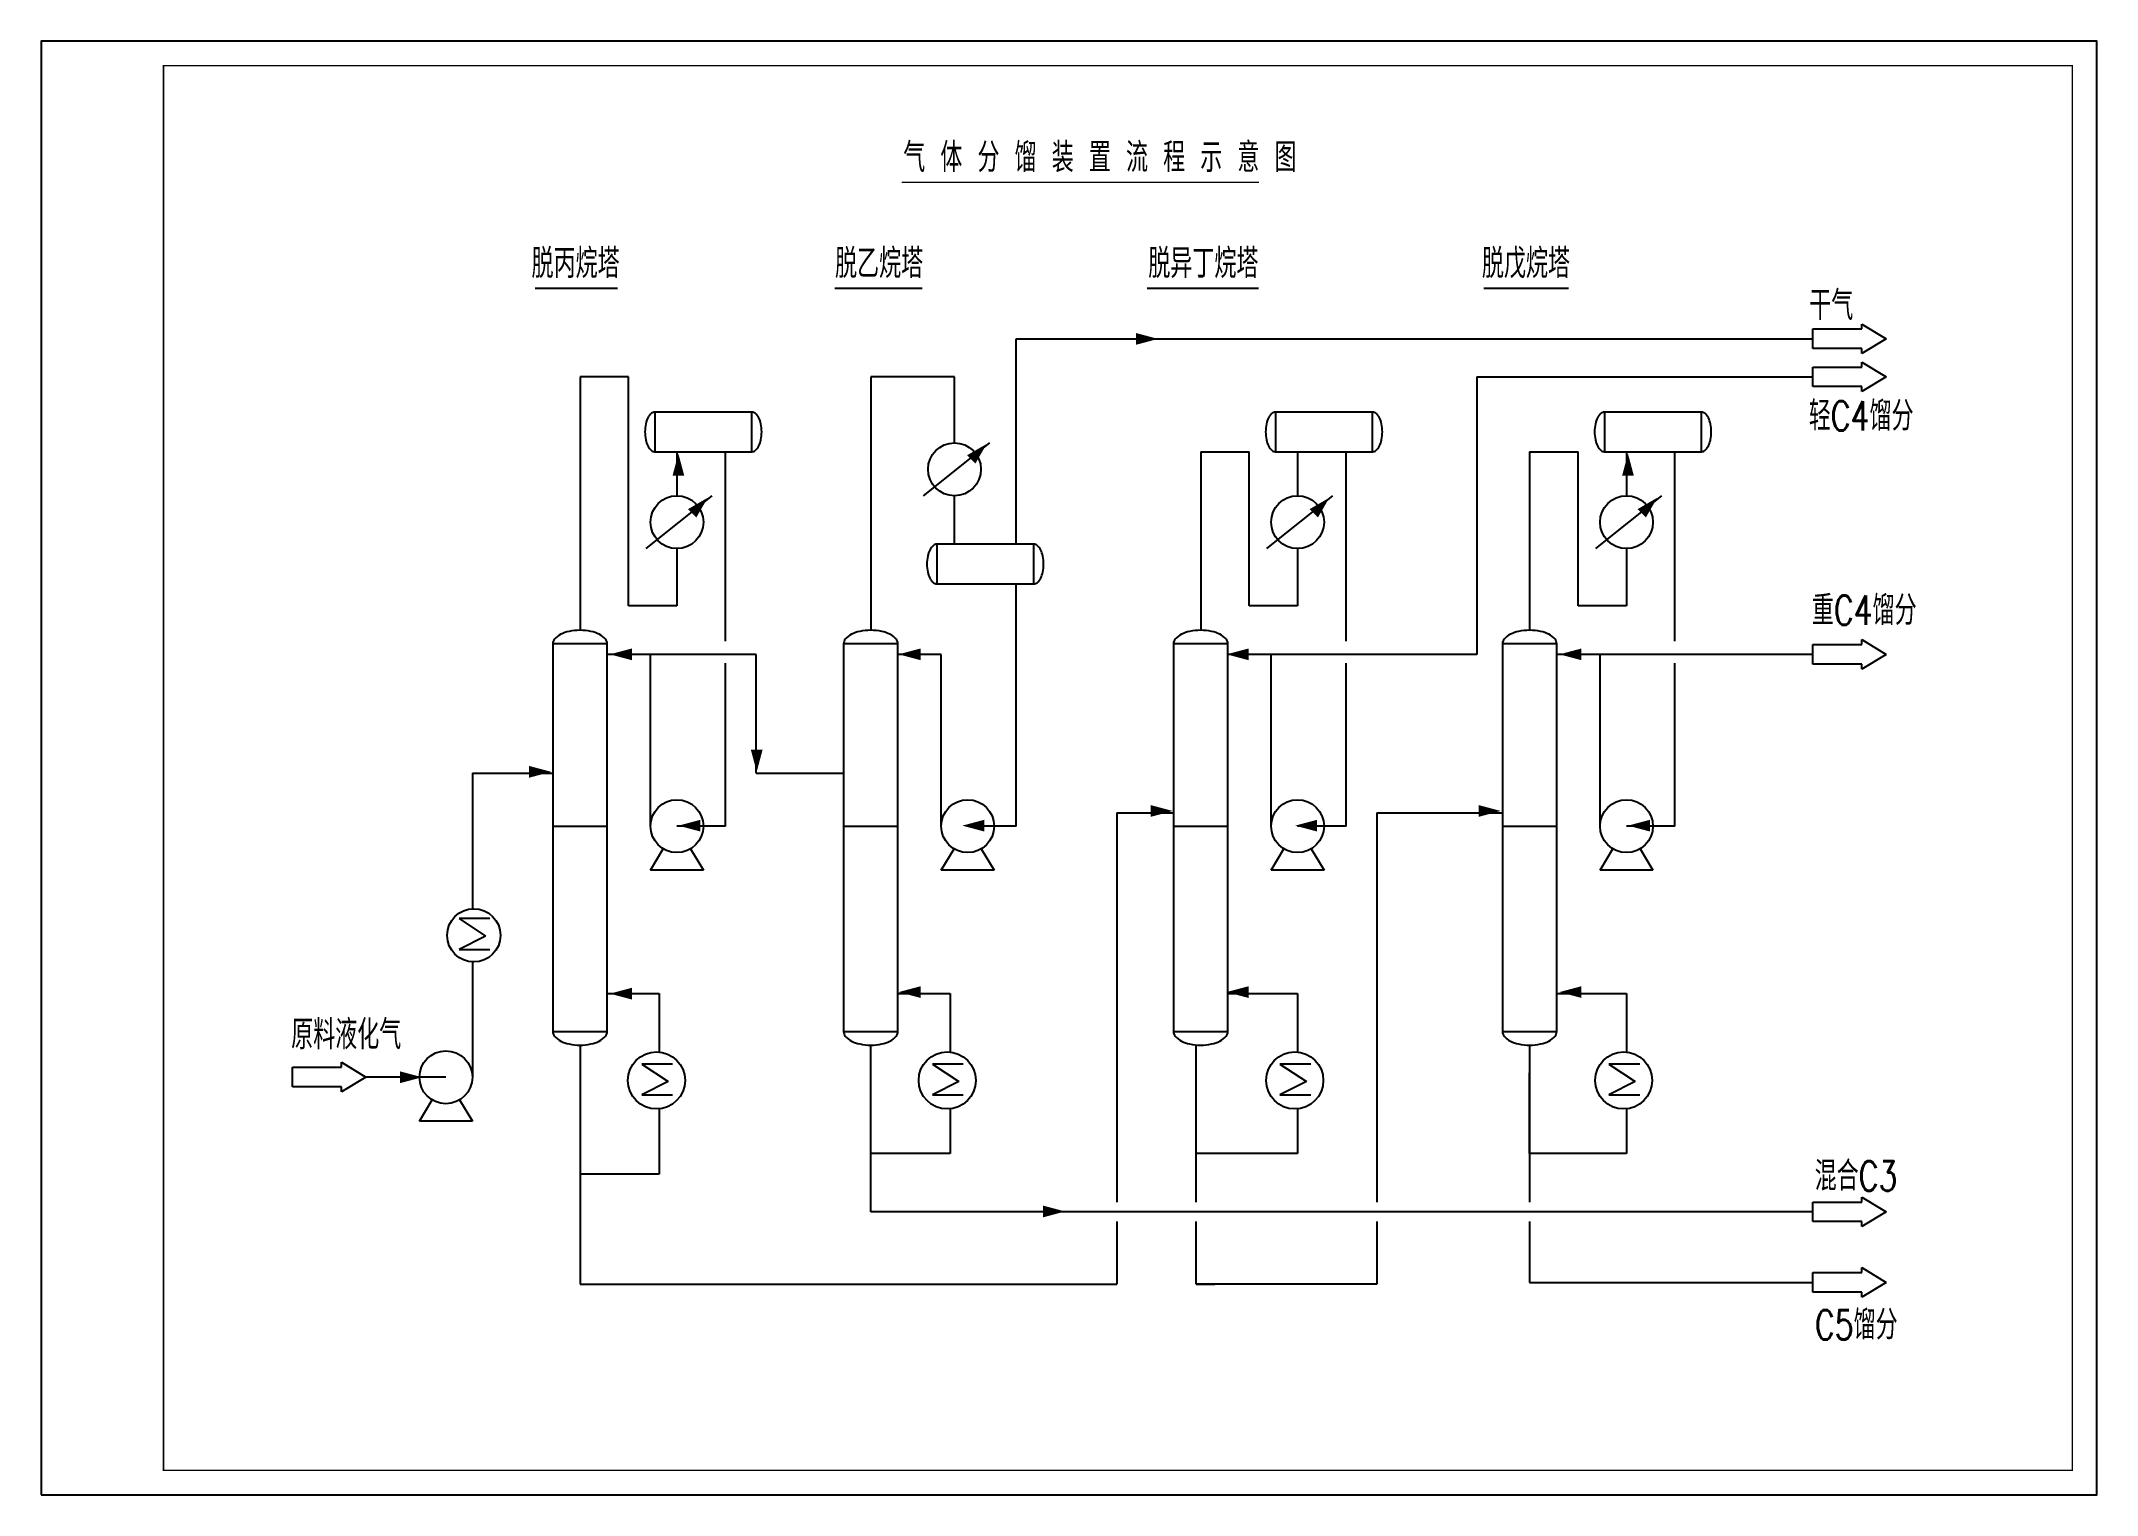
# Model space of a CAD drawing. Extents: x -29 to 391, y 0 to 297.
import ezdxf

# ---------------------------------------------------------------- set-up
doc = ezdxf.new("R2010")
doc.units = 0
doc.header["$LTSCALE"] = 10
doc.header["$MEASUREMENT"] = 0
doc.layers.get('0').update_dxf_attribs({"linetype": 'CONTINUOUS'})
doc.styles.get("Standard").update_dxf_attribs({"font": 'romans', "width": 0.75, "bigfont": 'hztxt'})

# ---------------------------------------------------------------- blocks, each defined once
blk = doc.blocks.new('FW01')
blk.add_lwpolyline([(-4.5, 0, 2.4, 0, 0), (0, 0, 0, 0, 0)], format="xyseb")
blk = doc.blocks.new('FH02')
at = {"linetype": 'Continuous'}
for p, q in [((0, -2), (0, 2)), ((0, 2), (10, 2)), ((10, 2), (10, 3)), ((10, 3), (15, 0)), ((15, 0), (10, -3)), ((10, -2), (0, -2)), ((10, -3), (10, -2))]:
    blk.add_line(p, q, dxfattribs=at)

msp = doc.modelspace()

# ---------------------------------------------------------------- linework, layer by layer
for p, q in [((71.97, 246.54), (88.75, 246.54)), ((133.13, 246.54), (150.99, 246.54)), ((196.99, 246.54), (219.72, 246.54)), ((265.73, 246.54), (283.04, 246.54)), ((170.2, 194.22), (170.2, 236.2)), ((170.2, 236.2), (332.96, 236.2)), ((91, 228.42), (81.1, 228.42)), ((81.1, 228.42), (81.1, 176.63)), ((91, 181.62), (91, 228.42)), ((157.6, 228.42), (140.5, 228.42)), ((140.5, 228.42), (140.5, 176.63)), ((157.6, 214.92), (157.6, 228.42)), ((264.3, 228.42), (264.3, 171.72)), ((264.3, 228.42), (332.96, 228.42)), ((116.2, 221.22), (96.4, 221.22)), ((96.4, 221.22), (96.4, 213.12)), ((116.2, 213.12), (116.2, 221.22)), ((243, 221.22), (223.2, 221.22)), ((223.2, 221.22), (223.2, 213.12)), ((243, 213.12), (243, 221.22)), ((310.2, 221.22), (290.4, 221.22)), ((290.4, 221.22), (290.4, 213.12)), ((310.2, 213.12), (310.2, 221.22)), ((151.3, 204.12), (164.8, 214.92)), ((96.4, 213.12), (116.2, 213.12)), ((100.9, 213.12), (100.9, 204.12)), ((110.8, 174.42), (110.8, 213.12)), ((207.9, 213.12), (207.9, 176.63)), ((207.9, 213.12), (217.8, 213.12)), ((217.8, 181.62), (217.8, 213.12)), ((223.2, 213.12), (243, 213.12)), ((227.7, 213.12), (227.7, 204.12)), ((237.6, 174.42), (237.6, 213.12)), ((275.1, 213.12), (275.1, 176.63)), ((275.1, 213.12), (285, 213.12)), ((285, 181.62), (285, 213.12)), ((290.4, 213.12), (310.2, 213.12)), ((294.9, 213.12), (294.9, 204.12)), ((304.8, 174.42), (304.8, 213.12)), ((94.6, 193.32), (108.1, 204.12)), ((157.6, 194.22), (157.6, 204.12)), ((221.4, 193.32), (234.9, 204.12)), ((288.6, 193.32), (302.1, 204.12)), ((100.9, 193.32), (100.9, 181.62)), ((154, 194.22), (154, 186.12)), ((173.8, 194.22), (154, 194.22)), ((173.8, 186.12), (173.8, 194.22)), ((227.7, 193.32), (227.7, 181.62)), ((294.9, 193.32), (294.9, 181.62)), ((154, 186.12), (173.8, 186.12)), ((170.2, 136.62), (170.2, 186.12)), ((100.9, 181.62), (91, 181.62)), ((227.7, 181.62), (217.8, 181.62)), ((294.9, 181.62), (285, 181.62)), ((86.64, 173.86), (75.55, 173.86)), ((75.55, 173.86), (75.55, 94.66)), ((86.64, 94.66), (86.64, 173.86)), ((134.95, 173.86), (134.95, 94.66)), ((146.04, 173.86), (134.95, 173.86)), ((146.04, 94.66), (146.04, 173.86)), ((202.35, 173.86), (202.35, 94.66)), ((213.44, 173.86), (202.35, 173.86)), ((213.44, 94.66), (213.44, 173.86)), ((269.55, 173.86), (269.55, 94.66)), ((280.64, 173.86), (269.55, 173.86)), ((280.64, 94.66), (280.64, 173.86)), ((117.1, 171.72), (86.64, 171.72)), ((95.5, 136.62), (95.5, 171.72)), ((110.8, 136.62), (110.8, 169.92)), ((117.1, 147.42), (117.1, 171.72)), ((154.9, 171.72), (145.9, 171.72)), ((154.9, 171.72), (146.04, 171.72)), ((154.9, 136.62), (154.9, 171.72)), ((264.3, 171.72), (213.44, 171.72)), ((222.3, 136.62), (222.3, 171.72)), ((237.6, 136.62), (237.6, 169.92)), ((332.96, 171.72), (280.64, 171.72)), ((289.5, 136.62), (289.5, 171.72)), ((304.8, 136.62), (304.8, 169.92)), ((59.1, 147.42), (75.55, 147.42)), ((59.1, 147.42), (59.1, 119.75)), ((117.1, 147.42), (134.95, 147.42)), ((190.8, 139.32), (202.35, 139.32)), ((190.8, 139.32), (190.8, 59.82)), ((243.9, 139.32), (269.55, 139.32)), ((243.9, 139.32), (243.9, 59.82)), ((75.7, 136.62), (86.5, 136.62)), ((110.8, 136.62), (100.9, 136.62)), ((135.1, 136.62), (145.9, 136.62)), ((170.2, 136.62), (160.3, 136.62)), ((202.5, 136.62), (213.3, 136.62)), ((237.6, 136.62), (227.7, 136.62)), ((269.7, 136.62), (280.5, 136.62)), ((304.8, 136.62), (294.9, 136.62)), ((95.5, 127.62), (98.12, 131.99)), ((103.68, 131.99), (106.3, 127.62)), ((154.9, 127.62), (157.52, 131.99)), ((163.08, 131.99), (165.7, 127.62)), ((222.3, 127.62), (224.92, 131.99)), ((230.48, 131.99), (233.1, 127.62)), ((289.5, 127.62), (292.12, 131.99)), ((297.68, 131.99), (300.3, 127.62)), ((106.3, 127.62), (95.5, 127.62)), ((165.7, 127.62), (154.9, 127.62)), ((233.1, 127.62), (222.3, 127.62)), ((300.3, 127.62), (289.5, 127.62)), ((62.7, 117.72), (56.4, 117.72)), ((56.4, 117.72), (61.8, 114.12)), ((61.8, 114.12), (56.4, 111.42)), ((56.4, 111.42), (62.7, 111.42)), ((59.1, 108.88), (59.1, 85.32)), ((86.5, 102.42), (97.3, 102.42)), ((97.3, 102.42), (97.3, 94.32)), ((145.9, 102.42), (156.7, 102.42)), ((156.7, 102.42), (156.7, 94.32)), ((213.3, 102.42), (227.7, 102.42)), ((227.7, 102.42), (227.7, 94.32)), ((280.5, 102.42), (294.9, 102.42)), ((294.9, 102.42), (294.9, 94.32)), ((75.55, 94.66), (86.64, 94.66)), ((97.3, 96.12), (97.3, 90.48)), ((134.95, 94.66), (146.04, 94.66)), ((156.7, 96.12), (156.7, 90.48)), ((202.35, 94.66), (213.44, 94.66)), ((227.7, 96.12), (227.7, 90.48)), ((269.55, 94.66), (280.64, 94.66)), ((294.9, 96.12), (294.9, 90.48)), ((81.1, 91.62), (81.1, 43.02)), ((140.5, 57.82), (140.5, 91.89)), ((207, 59.82), (207, 91.92)), ((275.1, 91.89), (275.1, 59.82)), ((53.7, 85.32), (37.2, 85.32)), ((100, 88.02), (93.7, 88.02)), ((93.7, 88.02), (99.1, 84.42)), ((99.1, 84.42), (93.7, 81.72)), ((159.4, 88.02), (153.1, 88.02)), ((153.1, 88.02), (158.5, 84.42)), ((158.5, 84.42), (153.1, 81.72)), ((230.4, 88.02), (224.1, 88.02)), ((224.1, 88.02), (229.5, 84.42)), ((229.5, 84.42), (224.1, 81.72)), ((275.1, 69.73), (275.1, 86.22)), ((291.3, 88.02), (296.7, 84.42)), ((297.6, 88.02), (291.3, 88.02)), ((296.7, 84.42), (291.3, 81.72)), ((48.3, 76.32), (50.92, 80.69)), ((56.48, 80.69), (59.1, 76.32)), ((93.7, 81.72), (100, 81.72)), ((153.1, 81.72), (159.4, 81.72)), ((224.1, 81.72), (230.4, 81.72)), ((291.3, 81.72), (297.6, 81.72)), ((59.1, 76.32), (48.3, 76.32)), ((97.3, 78.87), (97.3, 65.52)), ((156.7, 78.87), (156.7, 69.73)), ((227.7, 78.87), (227.7, 69.73)), ((294.9, 78.87), (294.9, 69.73)), ((156.7, 69.73), (140.5, 69.73)), ((227.7, 69.73), (207, 69.73)), ((294.9, 69.73), (275.1, 69.73)), ((97.3, 65.52), (81.1, 65.52)), ((190.8, 57.82), (140.5, 57.82)), ((332.96, 57.82), (190.8, 57.82)), ((190.8, 55.82), (190.8, 43.02)), ((207, 43.02), (207, 55.82)), ((243.9, 55.82), (243.9, 43.02)), ((275.1, 55.82), (275.1, 43.42)), ((81.1, 43.02), (190.8, 43.02)), ((243.9, 43.02), (207, 43.02)), ((207, 43.02), (210.8, 43.02)), ((275.1, 43.42), (332.96, 43.42))]:
    msp.add_line(p, q)
msp.add_lwpolyline([(-29, 0), (391, 0), (391, 297), (-29, 297), (-29, 0)])
at = {"const_width": 0.3}
for points in [[(-4, 5), (386, 5), (386, 292), (-4, 292), (-4, 5)], [(146.82, 268.14), (219.85, 268.14)]]:
    msp.add_lwpolyline(points, dxfattribs=at)
for points in [[(96.4, 221.22, 0.174705), (95.71, 220.97, 0.104203), (94.97, 220.03, 0.064948), (94.54, 218.8, 0.051099), (94.37, 217.17, 0.051099), (94.54, 215.53, 0.064948), (94.97, 214.3, 0.104203), (95.71, 213.36, 0.174705), (96.4, 213.12, 0.174705)], [(116.2, 213.12, 0.174705), (116.88, 213.36, 0.104203), (117.63, 214.3, 0.064948), (118.05, 215.53, 0.051099), (118.22, 217.17, 0.051099), (118.05, 218.8, 0.064948), (117.63, 220.03, 0.104203), (116.88, 220.97, 0.174705), (116.2, 221.22, 0.174705)], [(223.2, 221.22, 0.174705), (222.51, 220.97, 0.104203), (221.77, 220.03, 0.064948), (221.34, 218.8, 0.051099), (221.17, 217.17, 0.051099), (221.34, 215.53, 0.064948), (221.77, 214.3, 0.104203), (222.51, 213.36, 0.174705), (223.2, 213.12, 0.174705)], [(243, 213.12, 0.174705), (243.68, 213.36, 0.104203), (244.43, 214.3, 0.064948), (244.85, 215.53, 0.051099), (245.02, 217.17, 0.051099), (244.85, 218.8, 0.064948), (244.43, 220.03, 0.104203), (243.68, 220.97, 0.174705), (243, 221.22, 0.174705)], [(290.4, 221.22, 0.174705), (289.71, 220.97, 0.104203), (288.97, 220.03, 0.064948), (288.54, 218.8, 0.051099), (288.37, 217.17, 0.051099), (288.54, 215.53, 0.064948), (288.97, 214.3, 0.104203), (289.71, 213.36, 0.174705), (290.4, 213.12, 0.174705)], [(310.2, 213.12, 0.174705), (310.88, 213.36, 0.104203), (311.63, 214.3, 0.064948), (312.05, 215.53, 0.051099), (312.22, 217.17, 0.051099), (312.05, 218.8, 0.064948), (311.63, 220.03, 0.104203), (310.88, 220.97, 0.174705), (310.2, 221.22, 0.174705)], [(154, 194.22, 0.174705), (153.31, 193.97, 0.104203), (152.57, 193.03, 0.064948), (152.14, 191.8, 0.051099), (151.97, 190.17, 0.051099), (152.14, 188.53, 0.064948), (152.57, 187.3, 0.104203), (153.31, 186.36, 0.174705), (154, 186.12, 0.174705)], [(173.8, 186.12, 0.174705), (174.48, 186.36, 0.104203), (175.23, 187.3, 0.064948), (175.65, 188.53, 0.051099), (175.82, 190.17, 0.051099), (175.65, 191.8, 0.064948), (175.23, 193.03, 0.104203), (174.48, 193.97, 0.174705), (173.8, 194.22, 0.174705)], [(86.64, 173.86, 0.174705), (86.3, 174.8, 0.104203), (85.02, 175.82, 0.064948), (83.34, 176.4, 0.051099), (81.1, 176.63, 0.051099), (78.85, 176.4, 0.064948), (77.18, 175.82, 0.104203), (75.89, 174.8, 0.174705), (75.55, 173.86, 0.174705)], [(146.04, 173.86, 0.174705), (145.7, 174.8, 0.104203), (144.42, 175.82, 0.064948), (142.74, 176.4, 0.051099), (140.5, 176.63, 0.051099), (138.25, 176.4, 0.064948), (136.58, 175.82, 0.104203), (135.29, 174.8, 0.174705), (134.95, 173.86, 0.174705)], [(213.44, 173.86, 0.174705), (213.1, 174.8, 0.104203), (211.82, 175.82, 0.064948), (210.14, 176.4, 0.051099), (207.9, 176.63, 0.051099), (205.65, 176.4, 0.064948), (203.98, 175.82, 0.104203), (202.69, 174.8, 0.174705), (202.35, 173.86, 0.174705)], [(280.64, 173.86, 0.174705), (280.3, 174.8, 0.104203), (279.02, 175.82, 0.064948), (277.34, 176.4, 0.051099), (275.1, 176.63, 0.051099), (272.85, 176.4, 0.064948), (271.18, 175.82, 0.104203), (269.89, 174.8, 0.174705), (269.55, 173.86, 0.174705)], [(75.55, 94.66, 0.174705), (75.89, 93.72, 0.104203), (77.18, 92.7, 0.064948), (78.85, 92.12, 0.051099), (81.1, 91.89, 0.051099), (83.34, 92.12, 0.064948), (85.02, 92.7, 0.104203), (86.3, 93.72, 0.174705), (86.64, 94.66, 0.174705)], [(134.95, 94.66, 0.174705), (135.29, 93.72, 0.104203), (136.58, 92.7, 0.064948), (138.25, 92.12, 0.051099), (140.5, 91.89, 0.051099), (142.74, 92.12, 0.064948), (144.42, 92.7, 0.104203), (145.7, 93.72, 0.174705), (146.04, 94.66, 0.174705)], [(202.35, 94.66, 0.174705), (202.69, 93.72, 0.104203), (203.98, 92.7, 0.064948), (205.65, 92.12, 0.051099), (207.9, 91.89, 0.051099), (210.14, 92.12, 0.064948), (211.82, 92.7, 0.104203), (213.1, 93.72, 0.174705), (213.44, 94.66, 0.174705)], [(269.55, 94.66, 0.174705), (269.89, 93.72, 0.104203), (271.18, 92.7, 0.064948), (272.85, 92.12, 0.051099), (275.1, 91.89, 0.051099), (277.34, 92.12, 0.064948), (279.02, 92.7, 0.104203), (280.3, 93.72, 0.174705), (280.64, 94.66, 0.174705)]]:
    msp.add_lwpolyline(points, format="xyb")
for centre, radius in [((157.6, 209.52), 5.4), ((100.9, 198.72), 5.4), ((227.7, 198.72), 5.4), ((294.9, 198.72), 5.4), ((100.9, 136.62), 5.4), ((160.3, 136.62), 5.4), ((227.7, 136.62), 5.4), ((294.9, 136.62), 5.4), ((59.4, 114.31), 5.44), ((53.7, 85.32), 5.4), ((96.72, 84.68), 5.83), ((156.12, 84.68), 5.83), ((227.12, 84.68), 5.83), ((294.32, 84.68), 5.83)]:
    msp.add_circle(centre, radius)

# ---------------------------------------------------------------- block references
for name, p in [('FW01', (199.2, 236.16)), ('FH02', (332.96, 236.2)), ('FH02', (332.96, 228.42)), ('FH02', (332.96, 171.72)), ('FW01', (75.2, 147.72)), ('FW01', (202.2, 139.72)), ('FW01', (269.2, 139.72)), ('FH02', (22.35, 85.37)), ('FW01', (48.84, 85.32)), ('FW01', (180.2, 57.9)), ('FH02', (332.96, 57.82)), ('FH02', (332.96, 43.42))]:
    msp.add_blockref(name, p)
for p, rotation in [((164.2, 214.72), 45), ((101.2, 212.72), 90), ((295.2, 212.72), 90), ((107.2, 203.72), 45), ((234.2, 203.72), 45), ((301.2, 203.72), 45), ((87.2, 171.72), 180), ((146.2, 171.72), 180), ((213.2, 171.72), 180), ((281.2, 171.72), 180), ((117.2, 147.72), 270), ((101.2, 136.72), 180), ((159.2, 136.72), 180), ((227.2, 136.72), 180), ((295.2, 136.72), 180), ((87.2, 102.4), 180), ((146.2, 102.72), 180), ((213.2, 102.72), 180), ((281.2, 102.72), 180)]:
    msp.add_blockref('FW01', p, dxfattribs=dict(rotation=rotation))

# ---------------------------------------------------------------- texts
at = {"width": 0.75}
for s, p in [('气 体 分 馏 装 置 流 程 示 意 图', (147.13, 270.24)), ('脱丙烷塔', (71.2, 248.59)), ('脱乙烷塔', (133.2, 248.59)), ('脱异丁烷塔', (197.2, 248.59)), ('脱戊烷塔', (265.36, 248.59)), ('干气', (332.23, 240.02)), ('轻C4馏分', (332.14, 217.43)), ('重C4馏分', (332.77, 177.72)), ('原料', (22.08, 91.04)), ('液化气', (31.08, 91.04)), ('混合C3', (333.34, 62.15)), ('C5馏分', (333.4, 31.74))]:
    msp.add_text(s, height=6, dxfattribs=at).set_placement(p)

doc.saveas('drawing.dxf')
